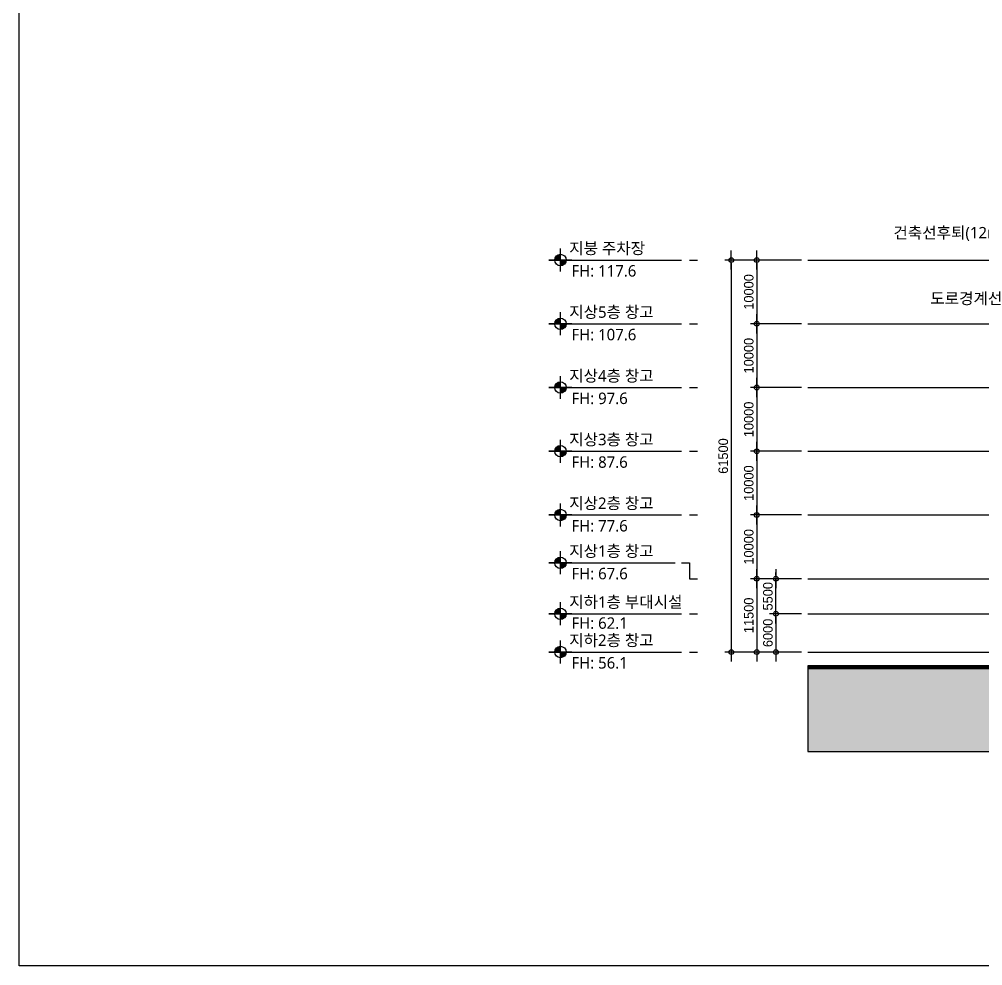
# Model space of a CAD drawing. Header units: millimetres. Extents: x 35054840 to 35483341, y -1288013 to -991013.
# Drawn here: x 35054840 to 35205965, y -1288013 to -1139513 of the extents above; entities that cross this region are included whole.
import ezdxf
from ezdxf.enums import TextEntityAlignment as Align

# ---------------------------------------------------------------- set-up
doc = ezdxf.new("R2010")
doc.units = ezdxf.units.MM
doc.header["$LTSCALE"] = 1000
doc.header["$MEASUREMENT"] = 0
doc.header["$PDSIZE"] = -10
doc.layers.get('0').update_dxf_attribs({"linetype": 'CONTINUOUS'})
doc.layers.get('Defpoints').update_dxf_attribs({"color": 161, "linetype": 'CONTINUOUS'})
for name, color, linetype in [('A0-000 XR 단면도$0$250', 250, 'CONTINUOUS'), ('cen', 1, 'CONTINUOUS'), ('KZ_횡단_계획선', 3, 'CONTINUOUS'), ('NDIM', 7, 'CONTINUOUS'), ('SYM', 7, 'CONTINUOUS'), ('TEXT', 3, 'CONTINUOUS'), ('TEXT(AXIS)', 2, 'CONTINUOUS')]:
    doc.layers.add(name, color=color, linetype=linetype)
doc.layers.add('FORM (LINE)', color=171, linetype='CONTINUOUS', plot=False)
doc.styles.add('CGS', font='cgse', dxfattribs={"bigfont": 'cgs'})
doc.styles.add('나눔바른고딕', font='NanumGothic.ttf')
doc.dimstyles.new('NDIM 1200', dxfattribs={"dimscale": 500, "dimtxt": 3, "dimasz": 1, "dimexe": 2, "dimexo": 2, "dimgap": 1, "dimtad": 1, "dimdec": 0, "dimdsep": 46, "dimtxsty": 'CGS', "dimblk": 'DOT0', "dimcen": 1, "dimdle": 8, "dimclrd": 2, "dimclre": 2, "dimclrt": 2, "dimadec": 0, "dimazin": 0, "dimtfac": 1, "dimtdec": 0, "dimtix": 1, "dimtmove": 2, "dimatfit": 3, "dimldrblk": 'DOT0', "dimfxl": 1, "dimtolj": 1, "dimtzin": 0, "dimlwd": -1, "dimlwe": -1, "dimarcsym": 0})

# ---------------------------------------------------------------- blocks, each defined once
blk = doc.blocks.new('sdfsgdfdfg')
at = {"layer": 'cen', "ltscale": 5}
for p, q in [((34536435, -250709), (34739302, -250709)), ((34536435, -260709), (34739302, -260709)), ((34536435, -270709), (34739302, -270709)), ((34536435, -280709), (34739302, -280709)), ((34536435, -290709), (34739302, -290709)), ((34536435, -300709), (34739302, -300709)), ((34536435, -306209), (34739302, -306209)), ((34536435, -312209), (34739302, -312209))]:
    blk.add_line(p, q, dxfattribs=at)
blk = doc.blocks.new('DOT0')
blk.add_line((-3, 0), (3, 0))
at = {"color": 6}
blk.add_circle((0, 0), 0.75, dxfattribs=at)
blk = doc.blocks.new('*D94')
at = {"layer": 'Defpoints', "color": 0, "ltscale": 0.4, "transparency": 16777216}
for p in [(35178522, -1177293), (35166522, -1238793), (35178522, -1238793)]:
    blk.add_point(p, dxfattribs=at)
at = {"layer": 'NDIM', "ltscale": 0.4, "transparency": 16777216}
for p, q in [((35177522, -1177293), (35165522, -1177293)), ((35166522, -1177793), (35166522, -1238293)), ((35177522, -1238793), (35165522, -1238793))]:
    blk.add_line(p, q, dxfattribs=at)
at = {"layer": 'NDIM', "ltscale": 0.4, "transparency": 16777216, "xscale": 500, "yscale": 500, "zscale": 500}
for p, rotation in [((35166522, -1177293), 90), ((35166522, -1238793), 270)]:
    blk.add_blockref('DOT0', p, dxfattribs=dict(at, rotation=rotation))
at = {"layer": 'NDIM', "ltscale": 0.4, "transparency": 16777216, "insert": (35165272, -1208043), "char_height": 1500, "attachment_point": 5, "rotation": 90, "style": 'CGS'}
blk.add_mtext('\\A1;61500', dxfattribs=at)
blk = doc.blocks.new('*D95')
at = {"layer": 'Defpoints', "color": 0, "ltscale": 0.4, "transparency": 16777216}
for p in [(35178522, -1217293), (35170522, -1227293), (35178522, -1227293)]:
    blk.add_point(p, dxfattribs=at)
at = {"layer": 'NDIM', "ltscale": 0.4, "transparency": 16777216}
for p, q in [((35177522, -1217293), (35169522, -1217293)), ((35170522, -1217793), (35170522, -1226793)), ((35177522, -1227293), (35169522, -1227293))]:
    blk.add_line(p, q, dxfattribs=at)
at = {"layer": 'NDIM', "ltscale": 0.4, "transparency": 16777216, "xscale": 500, "yscale": 500, "zscale": 500}
for p, rotation in [((35170522, -1217293), 90), ((35170522, -1227293), 270)]:
    blk.add_blockref('DOT0', p, dxfattribs=dict(at, rotation=rotation))
at = {"layer": 'NDIM', "ltscale": 0.4, "transparency": 16777216, "insert": (35169272, -1222293), "char_height": 1500, "attachment_point": 5, "rotation": 90, "style": 'CGS'}
blk.add_mtext('\\A1;10000', dxfattribs=at)
blk = doc.blocks.new('*D96')
at = {"layer": 'Defpoints', "color": 0, "ltscale": 0.4, "transparency": 16777216}
for p in [(35178522, -1232793), (35173522, -1238793), (35178522, -1238793)]:
    blk.add_point(p, dxfattribs=at)
at = {"layer": 'NDIM', "ltscale": 0.4, "transparency": 16777216}
for p, q in [((35177522, -1232793), (35172522, -1232793)), ((35173522, -1233293), (35173522, -1238293)), ((35177522, -1238793), (35172522, -1238793))]:
    blk.add_line(p, q, dxfattribs=at)
at = {"layer": 'NDIM', "ltscale": 0.4, "transparency": 16777216, "xscale": 500, "yscale": 500, "zscale": 500}
for p, rotation in [((35173522, -1232793), 90), ((35173522, -1238793), 270)]:
    blk.add_blockref('DOT0', p, dxfattribs=dict(at, rotation=rotation))
at = {"layer": 'NDIM', "ltscale": 0.4, "transparency": 16777216, "insert": (35172272, -1235793), "char_height": 1500, "attachment_point": 5, "rotation": 90, "style": 'CGS'}
blk.add_mtext('\\A1;6000', dxfattribs=at)
blk = doc.blocks.new('*D97')
at = {"layer": 'Defpoints', "color": 0, "ltscale": 0.4, "transparency": 16777216}
for p in [(35178522, -1207293), (35170522, -1217293), (35178522, -1217293)]:
    blk.add_point(p, dxfattribs=at)
at = {"layer": 'NDIM', "ltscale": 0.4, "transparency": 16777216}
for p, q in [((35177522, -1207293), (35169522, -1207293)), ((35170522, -1207793), (35170522, -1216793)), ((35177522, -1217293), (35169522, -1217293))]:
    blk.add_line(p, q, dxfattribs=at)
at = {"layer": 'NDIM', "ltscale": 0.4, "transparency": 16777216, "xscale": 500, "yscale": 500, "zscale": 500}
for p, rotation in [((35170522, -1207293), 90), ((35170522, -1217293), 270)]:
    blk.add_blockref('DOT0', p, dxfattribs=dict(at, rotation=rotation))
at = {"layer": 'NDIM', "ltscale": 0.4, "transparency": 16777216, "insert": (35169272, -1212293), "char_height": 1500, "attachment_point": 5, "rotation": 90, "style": 'CGS'}
blk.add_mtext('\\A1;10000', dxfattribs=at)
blk = doc.blocks.new('*D98')
at = {"layer": 'Defpoints', "color": 0, "ltscale": 0.4, "transparency": 16777216}
for p in [(35178522, -1197293), (35170522, -1207293), (35178522, -1207293)]:
    blk.add_point(p, dxfattribs=at)
at = {"layer": 'NDIM', "ltscale": 0.4, "transparency": 16777216}
for p, q in [((35177522, -1197293), (35169522, -1197293)), ((35170522, -1197793), (35170522, -1206793)), ((35177522, -1207293), (35169522, -1207293))]:
    blk.add_line(p, q, dxfattribs=at)
at = {"layer": 'NDIM', "ltscale": 0.4, "transparency": 16777216, "xscale": 500, "yscale": 500, "zscale": 500}
for p, rotation in [((35170522, -1197293), 90), ((35170522, -1207293), 270)]:
    blk.add_blockref('DOT0', p, dxfattribs=dict(at, rotation=rotation))
at = {"layer": 'NDIM', "ltscale": 0.4, "transparency": 16777216, "insert": (35169272, -1202293), "char_height": 1500, "attachment_point": 5, "rotation": 90, "style": 'CGS'}
blk.add_mtext('\\A1;10000', dxfattribs=at)
blk = doc.blocks.new('*D99')
at = {"layer": 'Defpoints', "color": 0, "ltscale": 0.4, "transparency": 16777216}
for p in [(35178522, -1177293), (35170522, -1187293), (35178522, -1187293)]:
    blk.add_point(p, dxfattribs=at)
at = {"layer": 'NDIM', "ltscale": 0.4, "transparency": 16777216}
for p, q in [((35177522, -1177293), (35169522, -1177293)), ((35170522, -1177793), (35170522, -1186793)), ((35177522, -1187293), (35169522, -1187293))]:
    blk.add_line(p, q, dxfattribs=at)
at = {"layer": 'NDIM', "ltscale": 0.4, "transparency": 16777216, "xscale": 500, "yscale": 500, "zscale": 500}
for p, rotation in [((35170522, -1177293), 90), ((35170522, -1187293), 270)]:
    blk.add_blockref('DOT0', p, dxfattribs=dict(at, rotation=rotation))
at = {"layer": 'NDIM', "ltscale": 0.4, "transparency": 16777216, "insert": (35169272, -1182293), "char_height": 1500, "attachment_point": 5, "rotation": 90, "style": 'CGS'}
blk.add_mtext('\\A1;10000', dxfattribs=at)
blk = doc.blocks.new('*D100')
at = {"layer": 'Defpoints', "color": 0, "ltscale": 0.4, "transparency": 16777216}
for p in [(35173522, -1227293), (35178522, -1227293), (35178522, -1232793)]:
    blk.add_point(p, dxfattribs=at)
at = {"layer": 'NDIM', "ltscale": 0.4, "transparency": 16777216}
for p, q in [((35173522, -1226793), (35173522, -1226293)), ((35177522, -1227293), (35172522, -1227293)), ((35173522, -1232793), (35173522, -1227293)), ((35177522, -1232793), (35172522, -1232793)), ((35173522, -1233293), (35173522, -1233793))]:
    blk.add_line(p, q, dxfattribs=at)
at = {"layer": 'NDIM', "ltscale": 0.4, "transparency": 16777216, "xscale": 500, "yscale": 500, "zscale": 500}
for p, rotation in [((35173522, -1227293), 270), ((35173522, -1232793), 90)]:
    blk.add_blockref('DOT0', p, dxfattribs=dict(at, rotation=rotation))
at = {"layer": 'NDIM', "ltscale": 0.4, "transparency": 16777216, "insert": (35172272, -1230043), "char_height": 1500, "attachment_point": 5, "rotation": 90, "style": 'CGS'}
blk.add_mtext('\\A1;5500', dxfattribs=at)
blk = doc.blocks.new('*D101')
at = {"layer": 'Defpoints', "color": 0, "ltscale": 0.4, "transparency": 16777216}
for p in [(35178522, -1227293), (35170522, -1238793), (35178522, -1238793)]:
    blk.add_point(p, dxfattribs=at)
at = {"layer": 'NDIM', "ltscale": 0.4, "transparency": 16777216}
for p, q in [((35177522, -1227293), (35169522, -1227293)), ((35170522, -1227793), (35170522, -1238293)), ((35177522, -1238793), (35169522, -1238793))]:
    blk.add_line(p, q, dxfattribs=at)
at = {"layer": 'NDIM', "ltscale": 0.4, "transparency": 16777216, "xscale": 500, "yscale": 500, "zscale": 500}
for p, rotation in [((35170522, -1227293), 90), ((35170522, -1238793), 270)]:
    blk.add_blockref('DOT0', p, dxfattribs=dict(at, rotation=rotation))
at = {"layer": 'NDIM', "ltscale": 0.4, "transparency": 16777216, "insert": (35169272, -1233043), "char_height": 1500, "attachment_point": 5, "rotation": 90, "style": 'CGS'}
blk.add_mtext('\\A1;11500', dxfattribs=at)
blk = doc.blocks.new('A$C19853FC8')
at = {"layer": 'SYM'}
for p, q in [((1800, 0), (1800, 3600)), ((3600, 1800), (0, 1800))]:
    blk.add_line(p, q, dxfattribs=at)
blk.add_circle((1800, 1800), 900, dxfattribs=at)
for points in [[(900, 1800), (1800, 2700), (914, 1959), (1643, 2686)], [(914, 1959), (1643, 2686), (954, 2112), (1492, 2646)], [(954, 2112), (1492, 2646), (1025, 2260), (1346, 2576)], [(1025, 2260), (1346, 2576), (1109, 2378), (1222, 2491)], [(1800, 900), (2700, 1800), (1959, 914), (2686, 1643)], [(1959, 914), (2686, 1643), (2112, 954), (2646, 1492)], [(2112, 954), (2646, 1492), (2260, 1025), (2576, 1346)], [(2260, 1025), (2576, 1346), (2378, 1109), (2491, 1222)]]:
    blk.add_solid(points, dxfattribs=at)
at = {"layer": 'SYM', "linetype": 'Continuous'}
for points in [[(1800, 2700), (1800, 1800), (900, 1800)], [(2700, 1800), (1800, 900), (1800, 1800)]]:
    blk.add_solid(points, dxfattribs=at)
blk = doc.blocks.new('A$C69772d3e')
at = {"layer": 'SYM', "ltscale": 1000}
for p, q in [((0, 67020), (20800, 67020)), ((22063, 67020), (23326, 67020)), ((0, 57020), (20800, 57020)), ((22063, 57020), (23326, 57020)), ((0, 47020), (20800, 47020)), ((22063, 47020), (23326, 47020)), ((0, 37020), (20800, 37020)), ((22063, 37020), (23326, 37020)), ((0, 27020), (20800, 27020)), ((22063, 27020), (23326, 27020)), ((0, 19520), (19825, 19520)), ((22063, 17020), (23326, 17020)), ((0, 11520), (20800, 11520)), ((22063, 11520), (23326, 11520)), ((0, 5520), (20800, 5520)), ((22063, 5520), (23326, 5520))]:
    blk.add_line(p, q, dxfattribs=at)
blk.add_lwpolyline([(20800, 19520), (22063, 19520), (22063, 17020)], dxfattribs=at)
at = {"ltscale": 1000}
for p in [(0, 65220), (0, 55220), (0, 45220), (0, 35220), (0, 25220), (0, 17720), (0, 9720), (0, 3720)]:
    blk.add_blockref('A$C19853FC8', p, dxfattribs=at)
at = {"layer": 'TEXT(AXIS)', "style": '나눔바른고딕'}
for s, p in [('지붕 주차장', (3181, 67964)), ('FH: 117.6', (3523, 64424)), ('지상5층 창고', (3181, 57964)), ('FH: 107.6', (3523, 54424)), ('지상4층 창고', (3181, 47964)), ('FH: 97.6', (3523, 44424)), ('지상3층 창고', (3181, 37964)), ('FH: 87.6', (3523, 34424)), ('지상2층 창고', (3181, 27964)), ('FH: 77.6', (3523, 24424)), ('지상1층 창고', (3181, 20464)), ('FH: 67.6', (3523, 16924)), ('지하1층 부대시설', (3181, 12464)), ('FH: 62.1', (3523, 9161)), ('지하2층 창고', (3181, 6464)), ('FH: 56.1', (3523, 2924))]:
    blk.add_text(s, height=1800, dxfattribs=at).set_placement(p)
blk = doc.blocks.new('*D84')
at = {"layer": 'Defpoints', "color": 0, "ltscale": 0.4, "transparency": 16777216}
for p in [(35178522, -1187293), (35170522, -1197293), (35178522, -1197293)]:
    blk.add_point(p, dxfattribs=at)
at = {"layer": 'NDIM', "ltscale": 0.4, "transparency": 16777216}
for p, q in [((35177522, -1187293), (35169522, -1187293)), ((35170522, -1187793), (35170522, -1196793)), ((35177522, -1197293), (35169522, -1197293))]:
    blk.add_line(p, q, dxfattribs=at)
at = {"layer": 'NDIM', "ltscale": 0.4, "transparency": 16777216, "xscale": 500, "yscale": 500, "zscale": 500}
for p, rotation in [((35170522, -1187293), 90), ((35170522, -1197293), 270)]:
    blk.add_blockref('DOT0', p, dxfattribs=dict(at, rotation=rotation))
at = {"layer": 'NDIM', "ltscale": 0.4, "transparency": 16777216, "insert": (35169272, -1192293), "char_height": 1500, "attachment_point": 5, "rotation": 90, "style": 'CGS'}
blk.add_mtext('\\A1;10000', dxfattribs=at)

msp = doc.modelspace()

# ---------------------------------------------------------------- hatches: boundary and pattern name
at = {"layer": 'A0-000 XR 단면도$0$250', "ltscale": 0.5}
h = msp.add_hatch(dxfattribs=at)
h.set_pattern_fill('DOTS', color=256, scale=10000)
h.paths.add_polyline_path([(35365540.7, -1228943), (35350034.8, -1228943), (35341932.6, -1228793), (35338216.3, -1228793), (35338216.3, -1228593), (35338186.3, -1228593), (35338186.3, -1241343), (35332186.3, -1241343), (35332186.3, -1239843), (35323186.3, -1239843), (35323186.3, -1241043), (35318286.3, -1241043), (35318286.3, -1239643), (35312361.3, -1239643), (35312361.3, -1241043), (35307561.3, -1241043), (35307561.3, -1239643), (35295636.3, -1239643), (35295636.3, -1241043), (35290836.3, -1241043), (35290836.3, -1239643), (35284486.3, -1239643), (35284486.3, -1241043), (35279986.3, -1241043), (35279986.3, -1239643), (35273486.3, -1239643), (35273486.3, -1241043), (35268986.3, -1241043), (35268986.3, -1239643), (35262486.3, -1239643), (35262486.3, -1241743), (35257986.3, -1241743), (35257986.3, -1240343), (35251686.3, -1240343), (35251686.3, -1242043), (35246786.3, -1242043), (35246786.3, -1240343), (35235761.3, -1240343), (35235761.3, -1241743), (35229561.3, -1241743), (35229561.3, -1240043), (35233486.3, -1240043), (35233486.3, -1239893), (35229561.3, -1239893), (35219391.1, -1240983), (35178527, -1240983), (35178527, -1254393), (35381393.9, -1254393), (35381388.6, -1228943)])

# ---------------------------------------------------------------- linework, layer by layer
at = {"ltscale": 0.1}
for points in [[(35178527, -1241083), (35219396.4, -1241083), (35229566.6, -1239993), (35233486.3, -1239993)], [(35178527, -1241183), (35219401.7, -1241183), (35229561.3, -1240094.1)], [(35178527, -1241283), (35219407.1, -1241283), (35229561.3, -1240194.7)], [(35178527, -1241383), (35219412.4, -1241383), (35229561.3, -1240295.3)]]:
    msp.add_lwpolyline(points, dxfattribs=at)
at = {"layer": 'Defpoints', "elevation": 1}
msp.add_lwpolyline([(35219391.1, -1240983), (35178527, -1240983), (35178527, -1254393), (35381393.9, -1254393)], dxfattribs=at)
at = {"layer": 'FORM (LINE)'}
msp.add_lwpolyline([(35054839.6, -991013), (35474839.6, -991013), (35474839.6, -1288013), (35054839.6, -1288013)], close=True, dxfattribs=at)
at = {"layer": 'KZ_횡단_계획선'}
msp.add_lwpolyline([(35178527, -1240983), (35219391.1, -1240983)], dxfattribs=at)

# ---------------------------------------------------------------- block references
msp.add_blockref('sdfsgdfdfg', (642087, -926584.2, 1))
at = {"ltscale": 0.1}
msp.add_blockref('A$C69772d3e', (35137921.6, -1244312.5, 1), dxfattribs=at)

# ---------------------------------------------------------------- texts
at = {"layer": 'TEXT', "style": '나눔바른고딕'}
for s, p in [('건축선후퇴(12m)', (35209528.3, -1173000.8, 1)), ('도로경계선', (35209032.2, -1183306.7, 1))]:
    msp.add_text(s, height=1800, dxfattribs=at).set_placement(p, align=Align.MIDDLE_RIGHT)

# ---------------------------------------------------------------- dimensions: what is measured, and where the dimension line sits
at = {"layer": 'NDIM', "ltscale": 0.4}
for base, p1, p2, angle, picture, middle in [((35166521.6, -1238793, 1), (35178521.6, -1177293, 1), (35178521.6, -1238793, 1), 270, '*D94', (35165271.6, -1208043, 1)), ((35170521.6, -1187293, 1), (35178521.6, -1177293, 1), (35178521.6, -1187293, 1), 270, '*D99', (35169271.6, -1182293, 1)), ((35170521.6, -1197293, 1), (35178521.6, -1187293, 1), (35178521.6, -1197293, 1), 270, '*D84', (35169271.6, -1192293, 1)), ((35170521.6, -1207293, 1), (35178521.6, -1197293, 1), (35178521.6, -1207293, 1), 270, '*D98', (35169271.6, -1202293, 1)), ((35170521.6, -1217293, 1), (35178521.6, -1207293, 1), (35178521.6, -1217293, 1), 270, '*D97', (35169271.6, -1212293, 1)), ((35170521.6, -1227293, 1), (35178521.6, -1217293, 1), (35178521.6, -1227293, 1), 270, '*D95', (35169271.6, -1222293, 1)), ((35170521.6, -1238793, 1), (35178521.6, -1227293, 1), (35178521.6, -1238793, 1), 90, '*D101', (35169271.6, -1233043, 1)), ((35173521.6, -1227293, 1), (35178521.6, -1232793, 1), (35178521.6, -1227293, 1), 90, '*D100', (35172271.6, -1230043, 1)), ((35173521.6, -1238793, 1), (35178521.6, -1232793, 1), (35178521.6, -1238793, 1), 270, '*D96', (35172271.6, -1235793, 1))]:
    dim = msp.add_linear_dim(base=base, p1=p1, p2=p2, angle=angle, dimstyle='NDIM 1200', override={"dimclrd": 256, "dimclre": 256, "dimclrt": 256}, dxfattribs=at)
    dim.commit()
    dim.dimension.update_dxf_attribs({"geometry": picture, "text_midpoint": middle})

doc.saveas('drawing.dxf')
